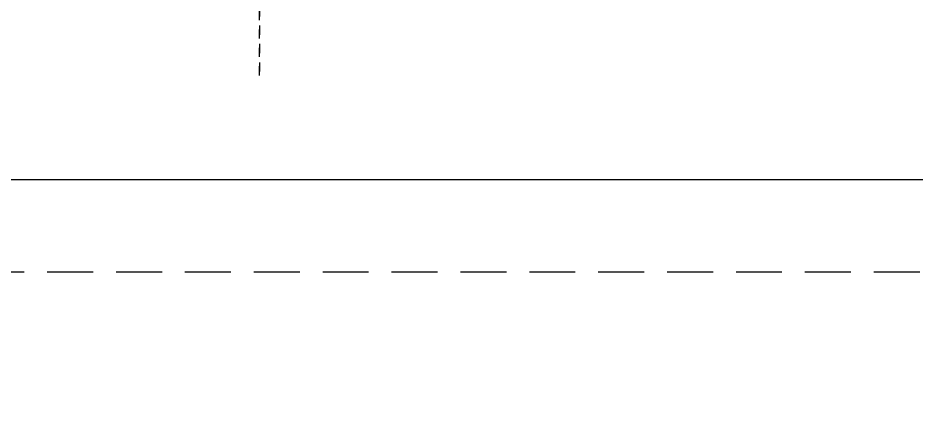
# Model space of a CAD drawing. Header units: metres. Extents: x -154 to 570, y -18 to 184.
# Drawn here: x 5.04 to 14.82, y -7.45 to -3.26 of the extents above; entities that cross this region are included whole.
import ezdxf
from ezdxf.xclip import XClip

# ---------------------------------------------------------------- set-up
doc = ezdxf.new("R2010")
doc.units = ezdxf.units.M
doc.header["$XCLIPFRAME"] = 0
doc.linetypes.add('PUC TORRE B$0$ESTILO_TQS_0004', pattern=[1.12, 0.5, -0.2, 0.01, -0.2, 0.01, -0.2])
doc.linetypes.add('terreno + circ vert$0$DASHEDX2', pattern=[1.5, 1, -0.5])
for name, color, linetype in [('ARQ-AUX', 7, 'Continuous'), ('ARQ-DIM - EMBASAM', 2, 'Continuous'), ('PUC TORRE B$0$205', 7, 'PUC TORRE B$0$ESTILO_TQS_0004'), ('terreno + circ vert$0$ARQ-AUX2', 2, 'Continuous'), ('terreno + circ vert$0$ARQ-PRJ', 7, 'terreno + circ vert$0$DASHEDX2')]:
    doc.layers.add(name, color=color, linetype=linetype)

# ---------------------------------------------------------------- blocks, each defined once
blk = doc.blocks.new('PUC TORRE B$0$est-lo-07-6sb-r00')
at = {"layer": 'PUC TORRE B$0$205'}
for p, q in [((767.003706, 1185.372315), (767.003706, -478.46953)), ((767.010604, -513.637069), (767.010604, 1182.96571))]:
    blk.add_line(p, q, dxfattribs=at)
blk = doc.blocks.new('PUC TORRE B')
at = {"linetype": 'Continuous', "xscale": 0.01, "yscale": 0.01, "zscale": 0.01}
blk.add_blockref('PUC TORRE B$0$est-lo-07-6sb-r00', (0, 0), dxfattribs=at)
blk = doc.blocks.new('terreno + circ vert')
at = {"layer": 'terreno + circ vert$0$ARQ-AUX2'}
blk.add_lwpolyline([(50.6534, 15.6421), (50.954, 7.4395), (50.9733, 6.3505), (49.7456, 5.0785), (48.4958, 5.0564), (48.5844, 0.0551), (49.8343, 0.0772), (51.1062, -1.1505), (51.1366, -2.868, -0.419088), (46.6423, -7.4477), (41.7571, -7.4531), (40.5424, -6.2398), (40.5424, -5.025), (-9.4576, -5.025), (-9.4576, -6.3993), (-12.8191, -4.225), (-35.3141, -4.225), (-38.7204, -6.3934), (-38.7204, -5.025), (-98.7204, -5.025)], format="xyb", dxfattribs=at)
at = {"layer": 'terreno + circ vert$0$ARQ-PRJ', "color": 1, "ltscale": 0.5}
blk.add_lwpolyline([(48.0419, 1.3908), (48.1056, 7.0609), (42.945, 9.4812), (35.5548, 12.9472), (27.5061, 16.8929), (22.1014, 19.5405), (15.0017, 23.0148), (8.3251, 26.282), (0.4895, 30.0914), (-5.8932, 33.2362), (-12.2759, 36.3811), (-18.9156, 39.6675), (-31.5995, 31.2229), (-104.3835, 0.8491), (-104.1403, -6.025), (40.5424, -6.025, 0.41093)], format="xyb", close=True, dxfattribs=at)

msp = doc.modelspace()

# ---------------------------------------------------------------- block references
at = {"layer": 'ARQ-AUX'}
ref = msp.add_blockref('PUC TORRE B', (0, 0), dxfattribs=at)
XClip(ref).set_block_clipping_path([(-22.1257387469, -3.8879528525), (38.8233554118, 13.297728756)])
at = {"layer": 'ARQ-DIM - EMBASAM'}
msp.add_blockref('terreno + circ vert', (0, 0), dxfattribs=at)

doc.saveas('drawing.dxf')
